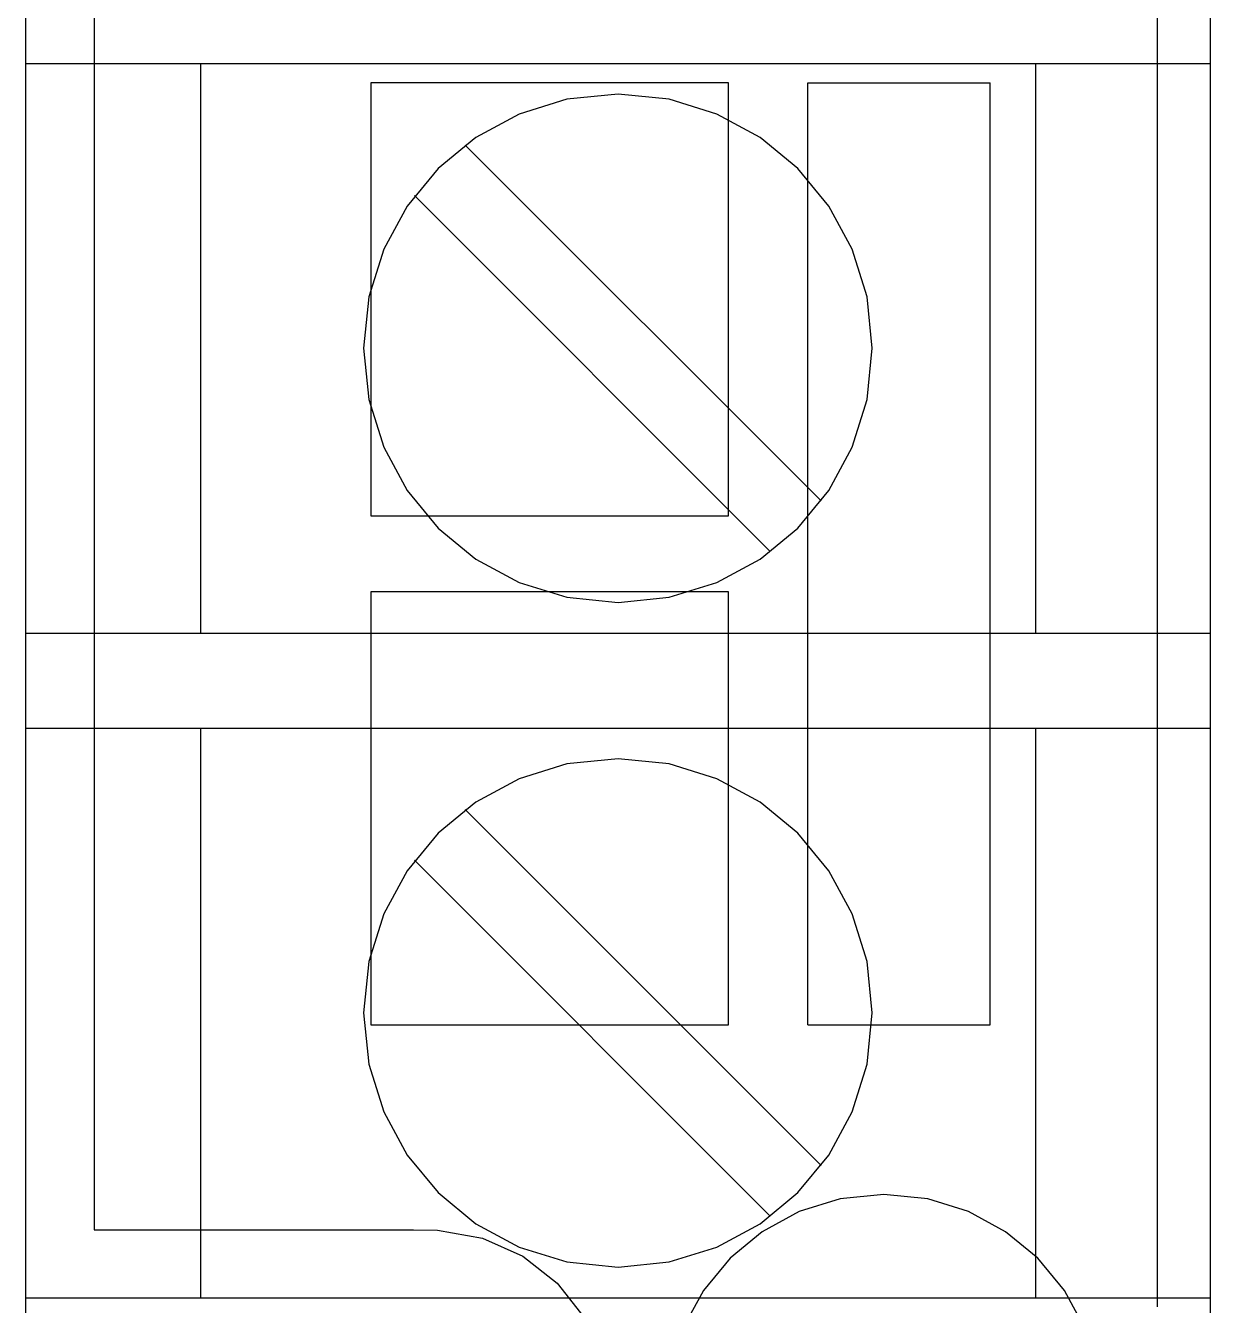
# Model space of a CAD drawing. Extents: x 1 to 47.7, y 0.2 to 33.5.
# Drawn here: x 35.144 to 35.924, y 3.258 to 4.101 of the extents above; entities that cross this region are included whole.
import ezdxf

# ---------------------------------------------------------------- set-up
doc = ezdxf.new("R2010")
doc.units = 0
doc.header["$MEASUREMENT"] = 0
for name, color, linetype in [('1_1__SCREW_TERMINAL_BLOCK_', 7, 'CONTINUOUS'), ('1_2__SCREW_TERMINAL_BLOCK_', 7, 'CONTINUOUS'), ('1_3__CONNECTORIZED_RELAY__', 7, 'CONTINUOUS'), ('1_4__CONNECTORIZED_RELAY__', 7, 'CONTINUOUS')]:
    doc.layers.add(name, color=color, linetype=linetype)

msp = doc.modelspace()

# ---------------------------------------------------------------- linework, layer by layer
at = {"layer": '1_1__SCREW_TERMINAL_BLOCK_'}
for points in [[(35.14413, 4.23239), (35.14413, 4.00735), (35.14413, 3.90011), (35.14413, 3.79746), (35.14413, 3.70021), (35.14413, 3.60918), (35.14413, 3.52519), (35.14413, 3.44903), (35.14413, 3.38152), (35.14413, 3.32347), (35.14413, 3.27569), (35.14413, 3.239)], [(35.92407, 3.239), (35.92407, 3.27569), (35.92407, 3.32347), (35.92407, 3.38152), (35.92407, 3.44903), (35.92407, 3.52519), (35.92407, 3.60918), (35.92407, 3.70021), (35.92407, 3.79746), (35.92407, 3.90011), (35.92407, 4.00735), (35.92407, 4.23239)], [(35.14413, 4.07606), (35.92407, 4.07606)], [(35.25917, 4.07606), (35.25917, 3.70106)], [(35.80903, 4.07606), (35.80903, 3.70106)], [(35.43351, 4.02231), (35.66778, 3.78822)], [(35.40009, 3.98907), (35.63436, 3.7548)], [(35.14413, 3.70106), (35.92407, 3.70106)], [(35.14413, 3.63854), (35.92407, 3.63854)], [(35.25917, 3.63854), (35.25917, 3.26354)], [(35.80903, 3.63854), (35.80903, 3.26354)], [(35.43351, 3.58496), (35.66778, 3.35069)], [(35.40009, 3.55154), (35.63436, 3.31727)], [(35.14413, 3.26354), (35.92407, 3.26354)]]:
    msp.add_lwpolyline(points, dxfattribs=at)
for points in [[(35.5341, 4.05591), (35.50039, 4.05251), (35.46898, 4.04276), (35.44054, 4.02733), (35.41576, 4.0069), (35.3953, 3.98214), (35.37985, 3.95373), (35.37008, 3.92234), (35.36667, 3.88864), (35.37008, 3.85489), (35.37985, 3.82346), (35.3953, 3.79502), (35.41576, 3.77024), (35.44054, 3.7498), (35.46898, 3.73437), (35.50039, 3.72462), (35.5341, 3.72122), (35.5678, 3.72462), (35.59921, 3.73437), (35.62765, 3.7498), (35.65244, 3.77024), (35.6729, 3.79502), (35.68835, 3.82346), (35.69812, 3.85489), (35.70152, 3.88864), (35.69812, 3.92234), (35.68835, 3.95373), (35.6729, 3.98214), (35.65244, 4.0069), (35.62765, 4.02733), (35.59921, 4.04276), (35.5678, 4.05251)], [(35.5341, 3.61838), (35.50039, 3.61498), (35.46898, 3.60523), (35.44054, 3.5898), (35.41576, 3.56937), (35.3953, 3.54461), (35.37985, 3.5162), (35.37008, 3.48481), (35.36667, 3.45112), (35.37008, 3.41737), (35.37985, 3.38593), (35.3953, 3.35749), (35.41576, 3.33272), (35.44054, 3.31228), (35.46898, 3.29684), (35.50039, 3.28709), (35.5341, 3.28369), (35.5678, 3.28709), (35.59921, 3.29684), (35.62765, 3.31228), (35.65244, 3.33272), (35.6729, 3.35749), (35.68835, 3.38593), (35.69812, 3.41737), (35.70152, 3.45112), (35.69812, 3.48481), (35.68835, 3.5162), (35.6729, 3.54461), (35.65244, 3.56937), (35.62765, 3.5898), (35.59921, 3.60523), (35.5678, 3.61498)]]:
    msp.add_lwpolyline(points, close=True, dxfattribs=at)
at = {"layer": '1_2__SCREW_TERMINAL_BLOCK_'}
for points in [[(35.14413, 4.23239), (35.14413, 4.00735), (35.14413, 3.90011), (35.14413, 3.79746), (35.14413, 3.70021), (35.14413, 3.60918), (35.14413, 3.52519), (35.14413, 3.44903), (35.14413, 3.38152), (35.14413, 3.32347), (35.14413, 3.27569), (35.14413, 3.239)], [(35.92407, 3.239), (35.92407, 3.27569), (35.92407, 3.32347), (35.92407, 3.38152), (35.92407, 3.44903), (35.92407, 3.52519), (35.92407, 3.60918), (35.92407, 3.70021), (35.92407, 3.79746), (35.92407, 3.90011), (35.92407, 4.00735), (35.92407, 4.23239)], [(35.14413, 4.07606), (35.92407, 4.07606)], [(35.25917, 4.07606), (35.25917, 3.70106)], [(35.80903, 4.07606), (35.80903, 3.70106)], [(35.43351, 4.02231), (35.66778, 3.78822)], [(35.40009, 3.98907), (35.63436, 3.7548)], [(35.14413, 3.70106), (35.92407, 3.70106)], [(35.14413, 3.63854), (35.92407, 3.63854)], [(35.25917, 3.63854), (35.25917, 3.26354)], [(35.80903, 3.63854), (35.80903, 3.26354)], [(35.43351, 3.58496), (35.66778, 3.35069)], [(35.40009, 3.55154), (35.63436, 3.31727)], [(35.14413, 3.26354), (35.92407, 3.26354)]]:
    msp.add_lwpolyline(points, dxfattribs=at)
for points in [[(35.5341, 4.05591), (35.50039, 4.05251), (35.46898, 4.04276), (35.44054, 4.02733), (35.41576, 4.0069), (35.3953, 3.98214), (35.37985, 3.95373), (35.37008, 3.92234), (35.36667, 3.88864), (35.37008, 3.85489), (35.37985, 3.82346), (35.3953, 3.79502), (35.41576, 3.77024), (35.44054, 3.7498), (35.46898, 3.73437), (35.50039, 3.72462), (35.5341, 3.72122), (35.5678, 3.72462), (35.59921, 3.73437), (35.62765, 3.7498), (35.65244, 3.77024), (35.6729, 3.79502), (35.68835, 3.82346), (35.69812, 3.85489), (35.70152, 3.88864), (35.69812, 3.92234), (35.68835, 3.95373), (35.6729, 3.98214), (35.65244, 4.0069), (35.62765, 4.02733), (35.59921, 4.04276), (35.5678, 4.05251)], [(35.5341, 3.61838), (35.50039, 3.61498), (35.46898, 3.60523), (35.44054, 3.5898), (35.41576, 3.56937), (35.3953, 3.54461), (35.37985, 3.5162), (35.37008, 3.48481), (35.36667, 3.45112), (35.37008, 3.41737), (35.37985, 3.38593), (35.3953, 3.35749), (35.41576, 3.33272), (35.44054, 3.31228), (35.46898, 3.29684), (35.50039, 3.28709), (35.5341, 3.28369), (35.5678, 3.28709), (35.59921, 3.29684), (35.62765, 3.31228), (35.65244, 3.33272), (35.6729, 3.35749), (35.68835, 3.38593), (35.69812, 3.41737), (35.70152, 3.45112), (35.69812, 3.48481), (35.68835, 3.5162), (35.6729, 3.54461), (35.65244, 3.56937), (35.62765, 3.5898), (35.59921, 3.60523), (35.5678, 3.61498)]]:
    msp.add_lwpolyline(points, close=True, dxfattribs=at)
at = {"layer": '1_3__CONNECTORIZED_RELAY__'}
for points in [[(35.88927, 3.2576), (35.88927, 3.2867), (35.88927, 3.32033), (35.88927, 3.35827), (35.88927, 3.40028), (35.88927, 3.44614), (35.88927, 3.54846), (35.88927, 3.66338), (35.88927, 3.78904), (35.88927, 3.9236), (35.88927, 4.06519), (35.88927, 4.36209)], [(35.18921, 4.12772), (35.18921, 3.98872), (35.18921, 3.8575), (35.18921, 3.73591), (35.18921, 3.62581), (35.18921, 3.52905), (35.18921, 3.48625), (35.18921, 3.44748), (35.18921, 3.41297), (35.18921, 3.38295), (35.18921, 3.35765), (35.18921, 3.33731), (35.18921, 3.32216), (35.18921, 3.31243), (35.18921, 3.30835), (35.18937, 3.30823), (35.19464, 3.30823), (35.20646, 3.30823), (35.22355, 3.30823), (35.26856, 3.30823), (35.31961, 3.30823), (35.36664, 3.30823), (35.38549, 3.30823), (35.39957, 3.30823), (35.41521, 3.30807), (35.4448, 3.30285), (35.4714, 3.29089), (35.49406, 3.27315), (35.51186, 3.25055)], [(35.60677, 3.77831), (35.60677, 4.06338), (35.37147, 4.06338), (35.37147, 3.77831), (35.60677, 3.77831)], [(35.65913, 3.44326), (35.65913, 4.06338)], [(35.65913, 4.06338), (35.77902, 4.06338)], [(35.77902, 3.44326), (35.77902, 4.06338)], [(35.60677, 3.44326), (35.60677, 3.72834), (35.37147, 3.72834), (35.37147, 3.44326), (35.60677, 3.44326)], [(35.65913, 3.44326), (35.77902, 3.44326)], [(35.84115, 3.24405), (35.82795, 3.26837), (35.81046, 3.28955), (35.78926, 3.30703), (35.76491, 3.32023), (35.738, 3.32857), (35.70909, 3.33147), (35.68028, 3.32857), (35.65341, 3.32023), (35.62906, 3.30703), (35.60783, 3.28955), (35.5903, 3.26837), (35.57705, 3.24405)]]:
    msp.add_lwpolyline(points, dxfattribs=at)
at = {"layer": '1_4__CONNECTORIZED_RELAY__'}
for points in [[(35.88927, 3.2576), (35.88927, 3.2867), (35.88927, 3.32033), (35.88927, 3.35827), (35.88927, 3.40028), (35.88927, 3.44614), (35.88927, 3.54846), (35.88927, 3.66338), (35.88927, 3.78904), (35.88927, 3.9236), (35.88927, 4.06519), (35.88927, 4.36209)], [(35.18921, 4.12772), (35.18921, 3.98872), (35.18921, 3.8575), (35.18921, 3.73591), (35.18921, 3.62581), (35.18921, 3.52905), (35.18921, 3.48625), (35.18921, 3.44748), (35.18921, 3.41297), (35.18921, 3.38295), (35.18921, 3.35765), (35.18921, 3.33731), (35.18921, 3.32216), (35.18921, 3.31243), (35.18921, 3.30835), (35.18937, 3.30823), (35.19464, 3.30823), (35.20646, 3.30823), (35.22355, 3.30823), (35.26856, 3.30823), (35.31961, 3.30823), (35.36664, 3.30823), (35.38549, 3.30823), (35.39957, 3.30823), (35.41521, 3.30807), (35.4448, 3.30285), (35.4714, 3.29089), (35.49406, 3.27315), (35.51186, 3.25055)], [(35.60677, 3.77831), (35.60677, 4.06338), (35.37147, 4.06338), (35.37147, 3.77831), (35.60677, 3.77831)], [(35.65913, 3.44326), (35.65913, 4.06338)], [(35.65913, 4.06338), (35.77902, 4.06338)], [(35.77902, 3.44326), (35.77902, 4.06338)], [(35.60677, 3.44326), (35.60677, 3.72834), (35.37147, 3.72834), (35.37147, 3.44326), (35.60677, 3.44326)], [(35.65913, 3.44326), (35.77902, 3.44326)], [(35.84115, 3.24405), (35.82795, 3.26837), (35.81046, 3.28955), (35.78926, 3.30703), (35.76491, 3.32023), (35.738, 3.32857), (35.70909, 3.33147), (35.68028, 3.32857), (35.65341, 3.32023), (35.62906, 3.30703), (35.60783, 3.28955), (35.5903, 3.26837), (35.57705, 3.24405)]]:
    msp.add_lwpolyline(points, dxfattribs=at)

doc.saveas('drawing.dxf')
